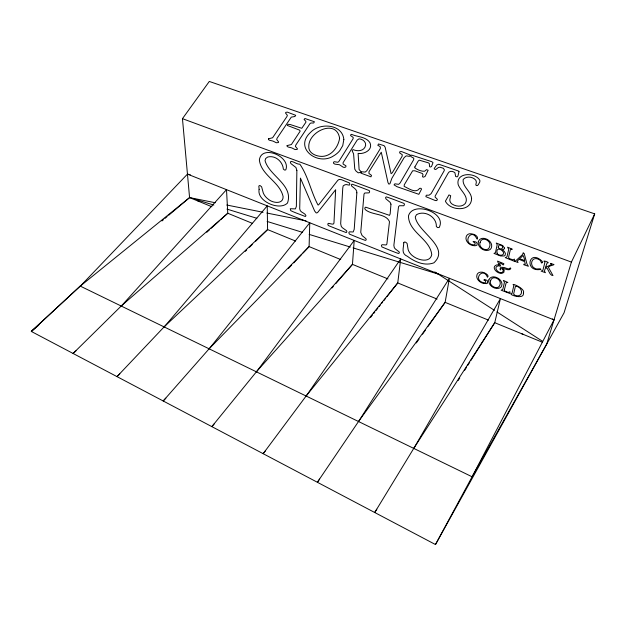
<?xml version="1.0" encoding="UTF-8"?>
<svg xmlns="http://www.w3.org/2000/svg" width="626" height="626" viewBox="0 0 626 626"><rect width="100%" height="100%" fill="white"/><g stroke="black" fill="none" stroke-linecap="round" stroke-linejoin="round"><path stroke-width="0.94" d="M307.014 394.834L400.703 258.937L397.753 282.936L386.891 296.716M414.568 447.074L500.432 298.602L494.743 322.695L470.736 360.662M168.668 215.274L189.576 197.597L182.456 118.666L209.295 81.45L594.7 213.865L571.405 262.083L546.748 344.018L472.106 476.793L435.485 544.55L31.3 331.436L80.198 286.074L472.106 476.793L554.002 319.902L552.32 318.924M594.7 213.865L564.065 312.797L435.485 544.55M414.342 447.426L374.716 512.506L376.805 509.204M458.216 380.467L459.781 377.987M464.476 370.561L466.566 367.259M467.606 365.607L469.696 362.313M413.739 448.404L494.743 322.695L542.304 342.195M319.636 479.086L317.374 482.27L359.363 420.257L449.39 278.296L445.133 302.358L428.176 326.24M416.298 342.962L419.13 338.979M422.519 334.206L425.344 330.223M358.487 421.525L445.133 302.358L488.429 320.105M306.756 395.155L263.163 453.693L265.58 450.626M370.592 317.398L372.407 315.097M373.612 313.563L374.817 312.038M376.023 310.504L377.838 308.203M379.043 306.677L380.248 305.144M381.453 303.61L382.666 302.076M383.871 300.55L385.679 298.25M306.098 396.039L397.753 282.936L437.089 299.064M214.405 423.685L211.846 426.635L257.302 370.694L354.206 240.447L352.454 264.368L335.833 283.547M331.999 287.968L333.282 286.497M256.355 371.836L352.454 264.368L387.979 278.93M165.874 398.152L163.198 400.984L210.046 347.751L309.76 222.77L309.103 246.597L303.078 252.974M288.359 268.554L291.7 265.009M293.711 262.889L301.74 254.391M190.312 174.779L187.456 174.122L81.263 285.182L31.3 331.436L38.765 325.121M209.061 348.831L309.103 246.597L340.716 259.555M119.793 373.902L117.007 376.625L165.061 325.896L267.239 205.852L267.584 229.578L255.729 241.151M245.275 251.362L246.667 250.001M249.461 247.278L252.247 244.555M164.051 326.936L267.584 229.578L295.566 241.049M75.989 350.85L73.093 353.471L122.18 305.073L226.502 189.655L227.77 213.255L220.548 219.812M206.815 232.262L209.702 229.64M211.15 228.326L219.1 221.119M121.147 306.067L227.77 213.255L252.2 223.271M161.946 220.955L163.441 219.695M164.935 218.435L167.173 216.541M360.834 172.361L358.275 172.839L356.077 171.141L354.785 169.153L353.588 153.902L352.109 150.663L353.025 149.598C357.587 151.641 364.528 151.242 365.654 145.154C365.92 141.453 362.384 139.042 359.042 138.831L357.164 140.099L343.095 162.666L343.079 163.996L345.975 165.874L345.896 166.79L344.887 167.424L343.189 167.197L339.464 164.724L334.941 164.153L333.533 163.284L333.548 162.22L334.307 161.688L337.719 162.267L338.744 161.665L353.072 138.776L353.205 137.407L350.646 135.631L350.646 134.84L351.53 134.34C357.579 137.11 365.92 136.546 369.927 142.665C373.276 149.833 364.175 154.387 358.111 153.393L359.105 169.544L360.967 171.594L360.873 173.128L370.968 176.837L371.531 175.374L368.964 173.472L368.957 171.782L381.273 152.228L388.01 182.69L388.895 184.138L389.935 183.723L391.892 178.269L404.2 157.533L406.235 155.858L409.498 156.359L410.28 155.037L401.563 151.578L399.834 151.695L399.599 152.877L402.236 154.685L402.127 156.265L392.299 172.76L391.094 173.699L385.123 147.141L384.004 145.615L378.527 143.972L377.83 145.326L380.045 146.539L380.475 148.049L380.084 148.988L366.844 170.718L365.161 172.087L361.758 171.798L361.03 172.275M80.214 286.152L189.576 197.597L215.344 202.746M523.657 334.55L521.748 333.768M226.8 205.031L263.069 212.277M266.887 213.043L306.028 220.853M213.865 205.07L189.576 197.597L211.917 206.76M226.948 209.092L256.848 218.294M267.122 221.455L302.624 232.379M309.166 234.39L350.278 247.035M353.08 247.896L438.106 274.055M182.456 118.666L571.405 262.083M198.708 201.345L198.004 201.056M187.456 174.122L554.002 319.902M434.827 271.942L494.47 310.347M496.919 311.928L542.664 341.381M498.265 247.192L498.265 247.669C502.373 251.848 505.041 244.876 499.141 244.891L498.265 247.192M523.172 252.99L522.765 254.344L515.675 260.862L513.93 261.128L505.229 257.599L506.943 256.887L508.719 249.265L507.561 247.16L512.279 249.211L510.832 249.297L510.284 249.985L508.578 257.255L509.181 258.53L513.156 259.892L514.361 259.078L514.635 261.238L518.054 262.56L517.373 260.964L523.07 255.455C527.178 265.354 522.859 257.646 519.713 259.594L524.674 261.66L525.324 264.18L523.813 264.258L523.774 264.72L528.407 266.269L527.037 264.203L524.189 253.483L523.172 252.99M471.589 198.544C471.409 212.003 450.305 211.189 445.399 201.212L448.991 194.905L450.689 195.75L449.828 199.725A6.878 5.689 -5.4 0 0 451.995 203.998C455.83 206.58 461.785 207.331 465.181 203.63C469.633 196.697 460.04 190.617 458.115 184.357C455.814 172.353 475.165 172.033 479.829 180.311L479.837 181.845L478.405 184.56L477.528 185.531L476.441 185.578L475.799 184.952L476.378 182.08L475.846 180.265C472.966 176.618 466.393 175.836 463.201 179.435C462.019 186.626 471.245 191.298 471.589 198.544M487.255 282.498L487.466 283.21L486.558 283.617L483.35 283.382A7.489 5.391 32.1 0 1 479.86 281.708C477.732 280.158 476.034 277.396 477.012 274.728A7.238 5.204 32.1 0 1 478.131 273.147L478.679 272.764A6.229 4.484 32.1 0 1 480.698 272.169C483.436 271.488 490.244 275.409 487.474 277.263C483.1 266.238 472.192 279.908 483.507 282.702C486.245 283.797 486.496 280.057 483.82 280.057C483.882 278.711 489.555 280.683 487.255 282.498M259.133 189.334C256.503 201.165 279.595 211.244 287.506 203.004C293.766 185.053 269.243 175.89 265.033 160.647L265.69 158.472L267.748 157.009C275.385 155.052 282.741 161.618 283.351 169.075L284.517 170.053L285.761 169.936C291.176 156.602 261.598 144.074 259.36 159.935C261.105 175.405 280.049 181.837 283.124 196.713C283.202 204.733 272.513 202.988 268.405 199.287A10.063 6.675 47.4 0 1 263.264 192.91L261.629 186.845L260.306 185.711L259.18 185.586L258.828 186.368L259.133 189.334M459.007 171.649L457.95 175.984L457.152 176.868L455.658 176.509L454.93 172.784C452.989 171.015 449.343 170.468 448.067 173.292L435.211 195.961L435.062 197.018L437.347 199.295L437.316 199.89L436.478 200.625L435.273 200.531L425.883 196.674L426.283 195.218L429.068 195.179L431.118 193.653L444.116 170.835L444.421 169.873L443.357 168.284L440.062 167.228L438.513 167.416L435.727 169.521L434.311 169.028L434.209 168.449L436.737 165.045L438.842 164.239L458.435 171.008L459.007 171.649M296.865 170.366L296.364 206.377L295.449 208.888L290.261 208.74L290.746 210.649C295.386 212.903 300.535 214.507 305.324 216.533L306.004 215.72C305.089 212.613 299.744 212.699 299.705 208.794L300.425 178.097L314.643 211.032L316.247 212.981L317.538 212.637L335.661 189.709L333.948 223.146L333.376 224.03L332.163 224.108L328.321 223.318L327.758 224.124L328.29 225.524C334.167 227.958 340.309 230.36 346.233 232.59L346.874 231.808L346.53 230.689L342.258 227.645L341.248 226.338L340.677 223.646L342.758 188.129L343.165 185.914L344.777 184.889L346.186 184.568L349.324 185.124L349.895 184.349L349.441 182.964L341.311 179.623L339.073 179.498L337.876 180.249L318.806 204.6L318.118 205.085L317.484 204.013C310.887 191.266 307.992 175.898 299.885 164.223C296.591 164.317 294.189 161.641 291.074 161.398L290.347 162.111L290.887 163.574L295.934 167.486L296.865 170.366M403.762 242.794C403.707 248.154 400.734 253.483 407.534 256.41C414.85 261.895 424.741 266.3 433.873 262.842C450.931 247.121 417.221 231.964 415.281 216.948L416.423 214.757C424.6 209.827 436.838 216.909 436.345 226.518L437.605 227.582L439.147 227.535C447.269 212.637 412.73 200.578 408.473 215.923C408.52 232.309 430.046 238.874 431.752 254.641C429.945 263.186 418.379 260.158 413.426 256.433A10.814 7.731 37.5 0 1 408.152 249.68L407.103 243.428L405.664 242.207L404.31 242.019L403.762 242.794M542.132 262.435C541.654 264.72 540.872 260.612 540.011 260.22C537.992 258.507 534.385 257.685 532.577 260.126C530.684 262.724 531.576 266.739 534.502 268.155C535.95 270.064 540.927 267.834 540.95 269.383C523.735 272.662 528.821 247.857 542.406 261.59L542.132 262.435M503.406 270.346C501.872 277.271 490.839 266.942 498.742 265.8C501.919 267.177 499.853 265.017 499.564 263.139C501.363 262.224 503.742 267.099 503.844 263.687L497.529 261.089L499.157 265.127A4.961 3.631 31 0 0 496.708 264.915C489.532 267.341 499.673 276.496 503.899 272.255L504.18 270.056L502.475 268.249L507.741 269.728L509.454 269.673L510.753 268.75C510.871 267.646 509.697 267.732 509.924 268.726C507.498 269.532 505.119 267.161 502.608 267.365C498.632 266.073 500.526 272.6 500.636 268.781L501.935 268.648L503.406 270.346M477.56 238.248L477.395 239.101L476.887 238.921C471.456 226.643 461.339 243.96 473.945 244.907C476.683 244.296 474.414 242.152 473.076 241.644C476.409 241.448 477.646 242.716 476.934 245.22L475.071 245.768L472.755 245.533A7.637 5.697 33.7 0 1 469.187 243.874C466.949 242.254 465.274 239.351 466.237 236.565A7.371 5.501 33.7 0 1 467.356 234.86L467.904 234.429A6.346 4.742 33.8 0 1 469.954 233.733C472.716 233.686 477.575 235.016 477.56 238.248M287.123 145.576L287.099 146.359L288.14 147L291.826 147.924L295.12 149.583L297.28 149.379L297.413 148.761L295.402 146.414L295.808 145.076L310.019 123.565L310.84 123.025L313.649 122.993L314.44 121.78L304.909 118.478L304.095 119.496L305.856 121.342L305.871 122.289L301.779 128.299L290.151 124.504L287.874 124.292L287.381 125.45L299.588 130.138L300.167 131.178L291.38 144.551L287.123 145.576M497.028 253.147C497.42 255.518 503.719 256.433 503.687 253.029C502.858 249.664 495.792 246.081 497.028 253.147M268.484 138.815L268.452 139.582L269.47 140.224L273.085 141.124L276.309 142.751L278.445 142.548L278.586 141.906L276.684 139.528L277.044 138.307L291.293 117.125L294.901 116.506L295.707 115.309L287.279 112.117L285.738 112.406L285.558 113.071L287.373 115.278L286.919 116.553L272.607 137.767L268.484 138.815M343.838 139.465L342.758 145.623L339.699 150.741A20.126 15.971 -16.3 0 1 333.619 155.851C317.977 166.352 293.258 148.112 310.598 132.336C319.792 122.461 342.336 123.831 343.838 139.465M521.505 291.685C522.021 296.208 515.957 297.186 513.602 294.126L515.409 286.364C518.132 285.746 521.466 288.805 521.505 291.685M356.851 192.816L354.199 229.359L353.174 231.988L349.339 231.831L348.815 232.762L349.41 234.108C354.684 236.237 360.036 238.576 365.388 240.415L366.265 239.828L365.944 238.725L362.118 235.595L360.74 232.34L364.019 193.982L364.786 193.004L369.027 192.863L369.63 191.806L369.246 190.554C363.596 188.418 357.736 186.063 352.039 184.177L351.397 184.826L351.71 186.11C353.846 187.996 357.117 189.435 356.851 192.816M545.489 267.451L551.436 264.516L550.426 263.358L554.018 264.555C553.181 265.463 549.19 265.518 548.423 267.388L552.993 275.565L551.443 275.127L550.019 273.664L546.936 267.897L545.097 268.851L544.44 271.23L545.434 272.717L541.06 271.081L542.875 270.385L544.941 262.2C540.621 259.109 551.741 263.217 547.147 262.865L545.489 267.451M414.882 166.931L414.811 167.815C417.409 169.795 421.392 171.571 424.686 171.211L426.525 169.63L428.145 170.241L425.015 176.532L423.121 177.213L422.48 176.509L423.019 174.599L422.393 173.527L414.921 170.788L412.644 170.804L404.318 184.725L404.114 186.376C408.582 188.332 415.82 193.974 419.584 188.387L420.868 188.269L421.572 189.068L418.849 194.318L397.119 186.744L394.044 184.881L394.857 183.825L398.66 184.334L400.131 182.956L413.661 159.708L413.802 158.221L410.82 156.523L410.773 155.639L411.595 155.091L431.752 161.688L433.012 162.596L431.533 166.539L430.242 167.072L429.553 166.539L429.287 163.488L428.395 162.846L419.232 160.162L418.082 161.218L414.882 166.931M390.96 204.178L390.162 213.849L389.536 215.36L365.631 207.159L364.723 208.075L365.232 209.561C371.734 215.36 386.039 213.2 389.482 221.706L386.86 244.124L386.101 244.954L381.977 244.703L381.383 245.619L381.962 246.98C387.408 249.179 392.932 251.589 398.465 253.499L399.404 252.912L399.114 251.848L395.209 248.827L394.302 247.638L393.864 245.337L398.519 206.736L399.372 205.727L403.801 205.758L404.443 204.718L404.083 203.45C398.238 201.243 392.181 198.81 386.289 196.854L385.593 197.495L385.859 198.786L390.154 202.37L390.96 204.178M504.493 248.084L503.727 249.461L502.075 249.657L504.235 251.316L505.393 253.295L505.182 255.165L504.227 255.987L500.526 255.956L493.984 253.413L495.44 252.685L497.2 244.688L496.246 243.037L502.748 245.548L504.493 248.084M478.287 241.706C477.223 247.536 485.025 252.583 489.962 249.625A7.371 5.501 32.6 0 0 491.324 247.833C494.11 240.791 481.112 234.03 478.287 241.706M488.828 279.939C487.842 285.597 495.393 290.339 500.237 287.749A7.238 5.204 31.1 0 0 501.59 286.098C504.22 279.376 491.793 272.811 488.828 279.939M504.345 289.94L504.603 290.965L508.179 292.428L509.932 291.794L510.065 293.571L501.113 290.182L502.764 289.548L504.454 282.42L503.327 280.401L507.889 282.459L506.16 282.709L504.345 289.94M480.111 242.395C477.771 247.951 488.131 253.084 489.649 246.589C492.052 240.853 481.754 235.689 480.111 242.395M490.612 280.636C488.397 285.933 498.304 290.918 499.955 284.877C502.232 279.423 492.396 274.384 490.612 280.636M523.399 292.984C524.705 300.668 506.395 293.954 511.998 293.524L513.883 285.315C509.314 282.036 525.848 288.383 523.399 292.984M339.605 138.315C338.236 147.032 331.553 156.218 322.03 156.398C316.146 156.453 308.109 153.159 308.774 146.148C308.908 131.053 336.686 118.721 339.605 138.315"/></g></svg>
